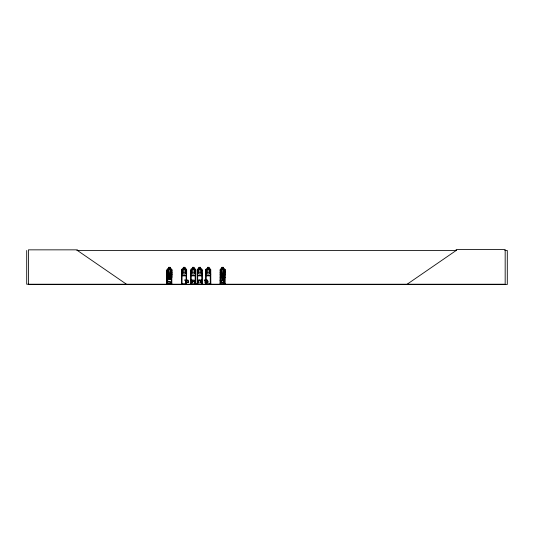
<?xml version="1.0" encoding="UTF-8"?>
<svg xmlns="http://www.w3.org/2000/svg" width="534" height="534" viewBox="0 0 534 534"><rect width="100%" height="100%" fill="white"/><g stroke="black" fill="none" stroke-linecap="round" stroke-linejoin="round"><path stroke-width="0.8" d="M166.868 272.72L167.442 271.052L171.374 271.052L171.895 272.72M171.835 274.082L171.274 275.698L167.422 275.698L166.922 274.082M171.888 274.089L171.314 275.751L167.382 275.751L166.868 274.089M195.718 274.089L195.144 275.751L191.212 275.751L190.698 274.089M202.313 274.089L201.739 275.751L197.807 275.751L197.286 274.089M210.69 274.082L210.136 275.698L206.284 275.698M210.75 274.089L210.176 275.751L206.244 275.751L205.723 274.089L205.784 269.623L206.257 269.002L207.399 269.002L207.399 267.327L209.074 267.327L209.014 269.056L209.855 269.617L209.855 272.74L209.014 274.082L207.452 274.082L206.618 272.74L206.618 269.617L207.452 269.056L207.452 267.38L209.014 267.38M220.175 272.72L220.749 271.052L224.68 271.052L225.194 272.72M225.141 274.082L224.58 275.698L220.729 275.698M225.194 274.089L224.62 275.751L220.689 275.751L220.168 274.089M166.802 284.155L166.835 270.618L167.296 270.618L167.349 284.221M190.565 284.181L190.611 283.728L191.179 283.728M221.844 269.002L220.702 269.002L220.168 269.597L219.995 284.155L220.655 283.728M170.159 279.429L170.159 277.753L171 277.193L171 274.069L170.159 272.727L170.159 269.617L168.597 269.617L168.597 272.74L167.763 274.069L167.763 277.193L168.597 277.753L168.544 279.482L170.219 279.482L170.219 277.807M166.868 277.219L167.462 277.807L171.361 277.807L171.895 277.213L171.888 269.59L171.301 269.002L170.213 269.002L170.213 267.327L168.544 267.327L168.597 269.056L167.763 269.617L167.763 272.74L168.597 274.082L168.597 277.193L170.159 277.193L170.159 274.069L171 272.74L171 269.617L170.159 269.056L170.159 267.38L168.597 267.38M221.904 272.727L221.063 274.069L221.063 277.193L221.904 277.753L221.844 279.482L223.519 279.482L223.466 277.753L224.3 277.193L224.3 274.069L223.466 272.727L223.466 269.617L221.904 269.617L221.904 272.74L223.466 272.727M223.466 274.082L224.3 272.74L224.3 269.617L223.466 269.056L223.519 267.327L221.844 267.327L221.904 269.056L221.063 269.617L221.063 272.74L221.904 274.082C223.519 276.565 219.614 279.436 222.344 275.277C220.021 272.894 222.004 272.387 222.678 274.917C223.312 272.387 225.375 272.887 223.032 275.284C225.168 277.206 223.386 278.207 222.705 275.664L221.857 277.139L223.466 277.193L223.466 274.069L221.904 274.082M223.152 281.825L223.653 280.664M171.334 277.753L171.835 277.186M181.627 269.597L182.161 269.002L183.302 269.002L183.302 267.327L184.971 267.327L184.971 269.002L186.059 269.002L186.646 269.59L186.646 274.089L186.072 275.751L182.141 275.751L181.627 274.089L181.68 269.623L181.54 284.221M220.228 269.623L220.729 269.056L224.58 269.056L225.141 269.617M224.634 277.753L225.141 277.186M225.194 277.213L224.66 277.807L220.762 277.807L220.175 277.219L220.789 277.753M223.159 281.825L222.511 282.853L224.173 282.853L222.838 282.546L224.06 280.844L223.065 280.116M407.135 284.221L456.156 250.486L456.156 249.491L505.171 249.491L505.171 284.221L26.7 284.221L26.7 250.486M223.072 280.116L222.565 280.65L223.653 280.664M76.816 250.486L456.41 250.486M504.797 250.486L507.3 250.486L507.3 284.509L28.422 284.509L28.422 249.845L77.443 249.845L77.443 250.486L126.458 284.221M193.989 267.38L192.427 267.38L192.427 269.056L191.586 269.617L191.586 272.74L192.427 274.082L193.989 274.082L194.823 272.74L194.823 269.617L193.989 269.056L194.042 267.327L192.373 267.327L192.373 269.002L191.232 269.002L190.698 269.597L190.718 284.221M200.584 267.38L199.015 267.38L199.015 269.056L198.181 269.617L198.181 272.74L199.015 274.082L200.584 274.082L201.418 272.74L201.418 269.617L200.584 269.056L200.637 267.327L198.962 267.327L198.962 269.002L197.82 269.002L197.286 269.597L197.313 284.221M221.904 267.38L223.466 267.38M168.544 269.002L167.402 269.002L166.868 269.597L166.835 284.221M194.042 269.002L195.13 269.002L195.718 269.59L195.784 284.188M200.637 269.002L201.718 269.002L202.313 269.59L202.379 284.188M209.074 269.002L210.156 269.002L210.75 269.59L210.817 284.188M223.519 269.002L224.6 269.002L225.194 269.59L225.134 284.221L225.088 283.728M167.422 269.056L171.274 269.056L171.835 269.617L171.828 284.221M182.181 269.056L186.032 269.056L186.593 269.617L186.593 284.221M191.252 269.056L195.104 269.056M197.847 269.056L201.698 269.056M171.835 270.618L171.367 270.618L171.314 284.221M181.593 270.618L182.054 270.618L182.054 284.221M186.593 270.618L186.132 270.618L186.132 284.221M190.665 270.618L191.125 270.618L191.179 284.221M195.664 270.618L195.204 270.618L195.15 284.221M197.26 270.618L197.72 270.618L197.667 284.221M202.252 270.618L201.792 270.618L201.792 284.221M205.697 270.618L206.157 270.618L206.211 284.221M210.69 270.618L210.229 270.618L210.283 284.221M220.135 270.618L220.602 270.618L220.655 284.221M225.134 270.618L224.674 270.618L224.62 284.221M168.597 272.74L170.159 272.727M168.597 274.082L170.159 274.069M186.032 275.698L182.181 275.698L181.68 274.082M191.252 275.698L195.104 275.698M197.847 275.698L201.698 275.698M220.142 280.156L222.311 280.156L221.403 280.477L221.41 282.853L221.043 282.853L221.043 280.477L220.142 280.477M166.822 281.244L168.998 281.244L168.083 281.565L168.083 283.941M166.822 281.565L167.736 281.565L167.729 283.941M195.177 281.545L194.857 280.063L193.315 281.451L193.315 281.832L194.509 281.832L194.509 282.76L195.177 281.832M166.782 283.728L167.349 283.728M171.314 283.728L172.115 284.215M181.54 283.728L182.107 283.728L182.107 284.221M195.15 283.728L195.718 283.728M202.306 283.728L201.739 283.728L201.665 284.221M206.211 283.728L205.643 283.728L205.643 284.221L205.723 269.597L206.284 269.056L210.136 269.056L210.69 269.617M210.743 283.728L210.176 283.728L210.176 284.221M224.62 283.728L225.188 283.728M167.349 283.868L171.321 283.868M182.107 283.868L186.079 283.868M191.179 283.868L201.952 284.221M206.211 283.868L210.176 283.868M220.649 283.868L224.62 283.868M225.268 283.948L225.528 284.215M186.713 284.188L186.079 283.728L186.079 284.221M166.922 277.193L167.482 277.753M224.634 271.112L225.141 272.727M224.727 283.728L224.727 284.221M220.542 283.728L220.542 284.221M210.636 283.728L210.636 284.221M206.104 283.728L206.104 284.221M202.199 283.728L202.199 284.221M197.774 284.221L197.774 283.728L197.206 283.728L197.206 284.221M197.346 269.623L197.346 274.082M195.611 283.728L195.611 284.221M195.257 283.728L195.257 284.221M191.072 283.728L191.072 284.221M181.647 283.728L181.647 284.221M171.421 283.728L171.421 284.221M170.713 283.941L170.233 283.667L170.233 281.238L169.398 281.612L169.892 281.859L169.892 283.667L169.405 283.941M167.242 283.728L167.242 284.221M201.418 281.365A0.754 0.754 0 0 0 201.031 281.118L200.437 281.098L200.437 280.377L201.565 280.063L200.083 280.063C199.829 281.798 202.9 281.865 199.976 282.66L201.218 282.66L201.565 281.678A0.667 0.667 0 0 0 201.305 281.251M206.778 281.558C206.858 283.954 208.861 280.757 206.785 281.485M206.431 281.238L206.705 282.573A0.754 0.754 0 0 0 207.132 282.8L207.779 282.673A0.854 0.854 0 0 0 208.093 282.266C208.861 280.624 206.091 281.558 207.025 280.55A0.674 0.674 0 0 1 207.412 280.337C208.981 280.076 206.004 279.763 206.431 281.238M188.182 281.932L186.913 282.646L188.308 282.566A0.841 0.841 0 0 0 188.535 282.132C187.855 281.291 189.143 279.542 186.987 280.176C188.569 280.457 187.307 281.051 188.182 281.932M167.93 273.288L169.038 275.277C166.768 277.567 168.771 278.074 169.405 275.664C169.972 278.207 171.948 277.206 169.732 275.284C172.075 272.887 170.006 272.387 169.371 274.917L168.49 273.348L167.93 273.288M185.752 272.74L184.918 274.082L183.356 274.082L182.515 272.74L182.515 269.617L183.356 269.056L183.356 267.38L184.918 267.38L184.918 269.056L185.752 269.617L185.752 272.74M194.509 280.49L193.595 281.545L194.509 281.545L194.509 280.49M169.879 267.661L168.877 267.661L168.877 268.222L169.879 268.222L169.879 267.661M184.637 267.661L183.636 267.661L183.636 268.222L184.637 268.222L184.637 267.661M193.708 267.661L192.707 267.661L192.707 268.222L193.708 268.222L193.708 267.661M200.303 267.661L199.295 267.661L199.295 268.222L200.303 268.222L200.303 267.661M208.741 267.661L207.733 267.661L207.733 268.222L208.741 268.222L208.741 267.661M223.185 267.661L222.177 267.661L222.177 268.222L223.185 268.222L223.185 267.661M184.918 269.617L183.356 269.617L183.356 272.74L184.918 272.74L184.918 269.617M193.989 269.617L192.427 269.617L192.427 272.74L193.989 272.74L193.989 269.617M200.584 269.617L199.015 269.617L199.015 272.74L200.584 272.74L200.584 269.617M209.014 269.617L207.452 269.617L207.452 272.74L209.014 272.74L209.014 269.617M169.879 278.588L168.877 278.588L168.877 279.149L169.879 279.149L169.879 278.588M223.185 278.588L222.184 278.588L222.184 279.149L223.185 279.149L223.185 278.588M186.74 280.063L184.57 280.063L185.472 280.383L185.472 282.76L185.832 282.76L185.832 280.383L186.74 280.063M193.241 280.063L191.079 280.063L191.98 280.383L191.98 282.76L192.34 282.76L192.34 280.383L193.241 280.063M199.749 280.063L197.58 280.063L198.488 280.383L198.488 282.76L198.848 282.76L198.848 280.383L199.749 280.063M206.257 280.063L204.088 280.063L204.996 280.383L204.996 282.76L205.356 282.76L205.356 280.383L206.257 280.063"/></g></svg>
